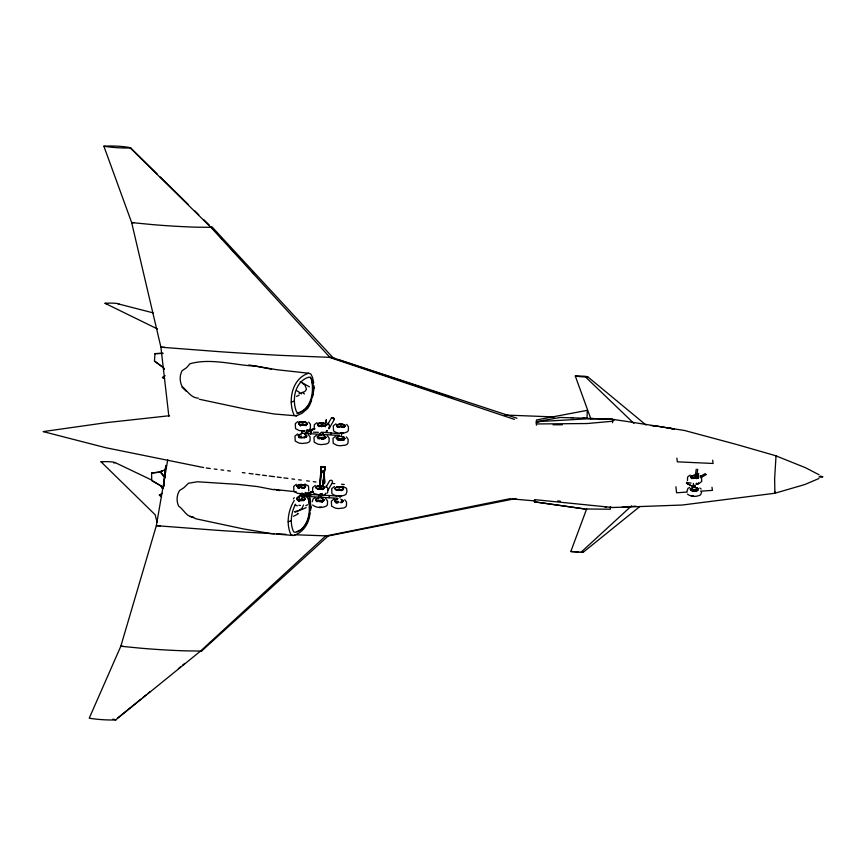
<?xml version="1.0" encoding="UTF-8"?>
<svg xmlns="http://www.w3.org/2000/svg" width="866" height="866" viewBox="0 0 866 866"><rect width="100%" height="100%" fill="white"/><g stroke="black" fill="none" stroke-linecap="round" stroke-linejoin="round"><path stroke-width="1.3" d="M43.343 431.56L106.475 422.63L169.541 415.712M43.343 431.647L105.511 447.657L203.597 467.553M339.634 435.49L301.639 433.216L301.779 430.997M301.92 500.483L302.115 492.873M309.108 494.518L311.024 494.995L305.189 492.429L305.373 493.404L303.674 495.872L306.228 495.688M307.831 433.13L305.276 433.314L307.841 432.567M304.323 496.164L303.685 495.32M305.925 433.595L305.936 433.043M307.224 495.309L307.181 493.252L313.265 491.617M307.268 493.696L309.097 494.778L309.043 496.965L309.573 496.835L309.627 494.648L307.906 493.306L313.048 491.985M314.878 428.789L308.783 430.424L310.71 431.95L310.656 434.137L311.24 431.82L309.519 430.478L314.65 429.157M322.563 434.461L322.704 432.253L339.678 433.758M328.993 427.349L328.961 428.822L334.005 420.042L334.049 418.57L332.674 417.661L331.299 418.191L327.51 424.784M329.123 497.755L329.264 495.536M333.897 419.599L333.93 418.386L332.836 417.564L331.743 417.899M612.121 507.454L534.506 499.617L534.452 501.869L585.091 508.991L610.324 509.219L610.389 506.729M536.411 425.206L536.465 419.956L587.256 410.343L587.051 418.3L591.034 418.624M612.533 422.77L612.63 419.036L587.408 418.819L536.498 421.699M686.5 483.239L693.634 486.919L686.5 483.239L686.673 482.286L686.619 483.044M693.298 487.222L693.395 483.347M319.933 485.371L321.08 466.525L324.837 467.488M320.106 484.787L321.08 466.525M301.682 431.485L301.639 433.216M313.178 384.147L313.351 381.441L313.654 382.772M320.128 485.404L321.34 466.547L320.204 485.945M341.659 435.111L341.702 433.39M340.046 497.918L340.089 496.186M164.172 369.208L163.089 367.422L154.451 361.046L154.971 353.653L162.981 353.209M164.67 474.362L164.865 471.808M163.836 486.237L163.999 484.17M163.739 486.411L164.41 478M164.28 480.738L165.752 465.399M325.995 422.608L326.157 419.913M326.19 422.619L326.33 419.869M310.115 404.465L307.722 408.427L302.05 413.277L296.432 415.853L294.148 415.279C287.642 401.034 291.842 378.366 308.621 373.224L310.894 374.058L312.572 377.489L313.557 382.48M309.985 513.083C309.227 522.956 303.371 532.828 293.368 535.48L291.095 534.907C285.867 524.298 288.075 510.291 294.267 500.472M323.732 472.522L321.448 472.013C324.923 469.415 324.653 474.146 321.448 472.013L321.373 471.028L321.243 472.371M323.971 473.778L324.534 483.347M321.557 471.039L323.873 471.169M322.715 485.75L324.945 466.763L323.094 484.96M322.931 484.949L324.815 467.283L321.362 466.731L324.772 466.936M322.845 485.545L324.945 466.763M313.893 389.386L313.903 385.597M313.773 390.404L312.442 396.552M308.751 491.011L308.512 486.021L304.767 484.029M687.019 491.152L688.005 488.294L689.737 487.417M164.897 477.447L164.821 478.01L160.026 471.559L164.562 470.097M701.612 491.985L700.594 494.865C696.643 496.997 690.992 497.052 687.442 494.118M312.117 501.836L313.2 498.816L315.051 497.874M698.407 483.347L698.483 482.784M310.591 510.258L311.024 507.324L309.822 498.719L309.844 502.432M695.387 475.153L696.275 469.177M696.849 475.239L697.736 469.264M165.081 469.978L165.677 467.488L165.774 468.668M775.113 491.953L774.897 493.241L682.365 505.019L622.167 507.205A267.064 49.189 -0.5 0 0 612.132 507.508L611.58 507.465M303.068 424.362L306.196 425L302.028 424.394L300.47 424.946L300.296 425.823M301.455 487.168L304.594 487.796L300.415 487.19L298.564 488.175M322.141 425.065L319.565 425.347L318.331 426.343L322.141 425.065L324.512 425.607L325.356 426.721M318.266 489.106L323.938 488.381A3.929 1.743 1.5 0 0 323.429 486.411L317.627 486.107A3.929 1.743 1.5 0 0 316.361 487.959L317.865 488.889L320.539 487.861L323.592 488.944M343.542 427.219L344.538 426.711A3.929 1.743 1.5 0 0 344.04 424.751L338.238 424.437A3.929 1.743 1.5 0 0 336.961 426.299L338.465 427.219L341.139 426.202L344.203 427.274M339.461 489.442L342.59 490.08L338.422 489.474L336.571 490.448M697.195 478.335L698.137 477.859A3.691 1.635 1.5 0 0 697.66 476.019L692.205 475.726A3.691 1.635 1.5 0 0 691.014 477.469L692.432 478.335L694.943 477.382L697.812 478.389M167.744 459.705L156.345 525.673L120.807 646.253L89.23 718.206A65.589 29.011 1.5 0 0 115.07 719.96L116.066 719.798L112.926 719.159M311.013 493.1L310.656 491.812L310.277 492.494M312.29 397.342L312.799 394.744M300.069 494.28L318.482 494.887M330.877 432.74L330.834 434.472M321.048 496.781L321.091 495.049L336.863 495.991M698.169 476.008L698.7 473.356M301.433 488.121L302.808 488.045M310.504 403.307L311.652 399.811M639.844 506.523L583.197 552.27L581.043 552.237A69.172 13.553 2.6 0 1 570.802 551.534L586.693 508.851M698.234 484.116L696.221 483.683M326.45 432.318L327.229 430.456M325.616 493.263L324.837 495.092L322.672 495.677M303.555 504.921L301.779 508.732L299.095 510.247M311.046 494.443L308.61 494.854M696.177 484.213L696.729 483.141M321.838 494.789L322.423 493.663M325.919 487.277L329.708 480.673L331.083 480.121L332.447 481.052L332.414 482.524L327.987 490.21M306.348 431.907L306.975 430.846M298.25 500.516L297.785 499.823L297.406 500.386M336.257 502.789L335.791 502.107L335.402 502.659M295.533 504.25C291.16 512.347 289.601 523.378 293.65 531.876L295.403 532.309L300.242 530.089M317.595 501.674L319.208 500.851M336.906 490.47L338.53 489.615M696.253 491.552L695.311 490.275M309.53 429.406L310.353 428.215L310.45 424.492L308.697 422.078M293.368 498.87L294.202 497.669M326.926 493.349L327.749 492.148L327.846 488.424L326.081 486.021M343.163 489.571L343.65 488.868L342.655 487.493L339.656 486.703L335.434 487.601L335.153 488.998L335.986 489.658M318.006 438.716L319.121 438.423M337.329 427.479L338.563 426.494L341.139 426.202M297.72 488.002L298.954 487.017L301.53 486.724M691.349 478.584L694.943 477.382M338.563 439.787L336.17 437.925L339.245 436.399A4.482 1.981 1.5 0 0 336.658 437.233L336.441 438.651L338.519 439.82L343.38 439.733L344.939 438.488L343.91 437.103L340.912 436.323M317.952 501.446L315.56 499.585L318.634 498.069A4.482 1.981 1.5 0 0 316.047 498.903L315.83 500.321L316.631 500.97L321.286 501.685L324.328 500.147L321.979 498.231M302.147 499.736L302.526 499.303L301.216 499.108M321.145 500.873L321.524 500.44L320.214 500.245M123.124 646.263L120.807 646.253L141.656 648.277A397.31 175.755 1.5 0 0 184.523 650.842L201.594 651.07L201.042 650.821M151.582 473.053L160.416 472.089L162.548 470.649L160.654 471.84L151.582 473.053L151.723 480.489L163.133 487.06M322.065 425.498L323.451 425.26M341.063 426.646L342.449 426.408M320.463 488.305L321.838 488.067M694.868 477.794L696.167 477.567M311.879 429.926L312.258 429.255L312.637 429.774M163.089 367.422L154.451 361.046M301.823 528.812C309.552 521.343 310.515 508.807 308.383 498.719M581.043 552.237L631.379 506.004M201.54 651.124L328.214 535.946L327.002 535.643M117.787 717.892L140.801 699.187M142.89 697.487L146.029 694.933M148.118 693.233L150.208 691.533M178.45 668.584L180.55 666.885M182.639 665.175L184.729 663.475M115.622 719.949L200.317 651.264L325.551 536.065L510.94 498.502M305.276 433.314L306.337 432.459M614.362 419.837L612.576 421.244L587.278 423.528L536.444 423.961L536.422 421.677L560.313 417.466L587.051 418.3M297.991 496.987L299.939 495.514M160.416 472.089L162.137 470.855M294.483 401.077L291.236 402.105M291.42 520.715L288.183 521.733M322.737 438.997L321.795 438.553L323.538 439.279M340.695 440.134L344.008 440.274M164.518 378.81L162.44 377.446L165.179 375.714M161.444 496.705L159.355 495.092L162.115 493.371M103.877 146.224A65.589 29.011 1.5 0 0 129.716 147.967L130.701 147.772L127.562 147.166A53.595 23.707 1.5 0 0 108.564 146.029L103.877 146.224L131.654 222.584L160.914 347.212L220.549 351.758A1696.646 750.541 1.5 0 0 281.45 355.406L332.782 357.474L212.408 227.336L211.261 227.054M294.57 534.744L328.214 535.946M700.724 476.224L705.325 473.54M700.691 477.783L706.45 474.427M297.2 531.962C309.801 526.301 312.594 508.991 307.571 497.387L305.839 496.748M695.441 491.065L696.827 491.206L692.172 490.957L695.831 490.838M297.255 514.458L293.466 516.277M338.13 440.48L339.689 440.004L339.007 440.274M298.521 501.013L300.21 499.714M304.875 424.805L305.514 424.47M323.072 425.65L324.512 425.607M342.07 426.797L343.51 426.743M303.273 487.612L303.901 487.277M321.47 488.456L322.91 488.413M341.269 489.885L341.908 489.55M695.809 477.935L697.162 477.891M343.726 427.317L345.263 426.072L345.058 425.347L341.258 423.896L337.036 424.805L336.755 426.202L338.909 427.339L337.74 426.906M304.118 487.839L305.655 486.595L305.449 485.869L301.649 484.419L298.51 484.776L296.876 486.107L299.257 487.959M323.126 488.987L324.653 487.731L324.447 487.006L320.658 485.61L316.426 486.465L316.144 487.861L316.988 488.521M697.368 478.433L698.624 476.571L695.052 475.218L691.079 476.062L690.819 477.372L692.8 478.541M305.752 505.701L307.603 504.737M303.143 423.929L299.712 424.654L298.965 424.026A3.929 1.743 1.5 0 1 300.242 422.164L306.034 422.478A3.929 1.743 1.5 0 1 306.542 424.437L302.537 425.314L299.733 424.632L300.47 424.946M320.539 487.861L317.108 488.586L321.611 489.301M339.537 489.009L336.105 489.723L335.358 489.095A3.929 1.743 1.5 0 1 336.636 487.244L342.438 487.547A3.929 1.743 1.5 0 1 342.936 489.517L338.931 490.394L336.138 489.712L336.863 490.026M297.98 421.482L295.295 423.615L295.533 428.616L299.279 430.597L305.081 430.911L302.277 430.997L304.464 430.943M316.978 422.619L314.304 424.751L314.206 428.486M297.655 433.931L294.981 436.074L295.219 441.065L298.965 443.056L301.953 443.489L307.354 442.894L309.205 441.941L310.039 440.74L310.136 437.016L308.372 434.613M335.976 423.755L333.302 425.899L333.54 430.889C337.307 434.05 343.326 433.985 347.526 431.69L348.359 430.489L348.457 426.765L346.692 424.362M316.653 435.068L313.979 437.211L314.217 442.201L317.963 444.193L320.961 444.626L326.363 444.031L328.203 443.078L329.037 441.887L329.134 438.153L327.37 435.75M335.662 436.215L332.977 438.348L333.215 443.338L336.961 445.33L339.959 445.763L345.361 445.178L347.212 444.215L348.035 443.024L348.132 439.3L346.378 436.886M296.367 484.278L293.693 486.421L293.931 491.412L297.666 493.404L303.479 493.707L300.664 493.793L302.851 493.739M315.365 485.415L312.691 487.558L312.594 491.282M334.373 486.551L331.689 488.695L331.927 493.685C335.705 496.857 341.724 496.781 345.924 494.486L346.974 491.455L346.519 488.294L342.774 486.302M334.049 499.011L331.375 501.143L331.613 506.145L335.358 508.136L338.346 508.569L343.748 507.974L345.599 507.021L346.432 505.82L346.53 502.096L344.765 499.693M690.083 475.077L687.572 477.09L687.474 480.587M162.472 488.77L160.914 485.956L162.884 488.565L160.914 485.956L151.723 480.489M343.672 427.187L344.744 426.646L345.025 425.238L342.904 424.199L339.569 423.994L336.484 425.585L338.866 427.436M323.061 488.846L324.133 488.305L324.414 486.909L320.658 485.555L316.361 486.562L316.079 487.991L316.913 488.608M697.314 478.303L698.743 477.144L697.801 475.856L693.45 475.304L690.559 476.798L692.843 478.443M338.768 427.306L340.132 426.819M319.446 438.499L320.821 438.055M299.16 487.829L300.524 487.341M318.158 488.965L319.522 488.478M298.813 501.089L300.08 500.526L298.683 500.916M692.703 478.411L693.991 477.956M692.389 490.643L694.5 490.156M692.367 491.509L694.467 491.065M299.084 395.221L296.529 396.379M818.976 478.487L804.828 484.527L774.897 493.241L774.637 478.541L776.033 455.895L805.467 467.705L819.117 474.795M295.111 512.207L306.174 507.66M326.146 431.3L326.991 430.965M312.258 429.255L312.225 430.434M299.116 393.64L304.713 391.638L306.51 389.299L304.951 385.099L302.353 383.183M296.908 413.667C311.316 409.672 314.401 391.843 311.446 379.091M695.376 474.059L696.989 474.157M302.137 424.535L300.61 425.78M321.134 425.671L319.522 426.527L320.723 426.213M325.205 426.137L323.873 425.942M304.334 495.612L306.239 495.135M294.505 511.676L297.98 510.843M695.636 490.957L698.039 490.145L698.31 488.803A4.211 1.862 1.5 0 0 694.738 487.482L697.487 488.197L698.429 489.485L696.989 490.643L694.012 490.957L691.252 490.329L690.245 489.03L693.114 487.536L690.31 489.03L691.22 490.34L694.034 490.99M323.213 426.505L325.768 425.639L326.06 424.21L322.271 422.803L319.11 423.117L317.595 424.34L318.591 425.726L321.513 426.537L325.54 425.574A3.929 1.743 1.5 0 0 325.042 423.615L319.24 423.301A3.929 1.743 1.5 0 0 317.963 425.163L321.535 426.451M321.448 472.013L323.83 471.515M342.124 490.124L337.264 490.243M696.762 483.942L699.198 483.434L701.72 481.409L701.492 476.711L700.15 475.65M301.812 436.919L300.199 437.731L301.682 437.731M320.236 435.262L317.173 436.789L319.522 438.672M339.818 439.192L338.303 440.393M338.205 501.988L336.593 502.81L338.076 502.81M328.117 536L515.963 498.513M303.901 437.741L306.456 436.908L306.737 435.479L304.594 434.299L306.867 436.204L305.341 437.438L302.202 437.741L299.203 437.049L298.175 435.652L298.651 434.959A4.482 1.981 1.5 0 1 301.216 434.093L298.24 435.652L300.556 437.514M304.745 494.464L306.889 494.161M653.148 425.801L654.317 425.758M635.85 506.155L622.167 507.205M308.48 431.604L310.721 431.398L307.733 429.763M818.955 477.036L822.7 476.744L820.362 476.116M306.358 425.585L305.384 425.206M687.193 492.072L676.573 492.786L675.913 486.757M700.464 491.174L712.415 490.373L711.982 487.244M694.521 490.015L693.32 489.647L694.597 489.604M154.971 353.653L162.776 353.415M536.411 422.002L538.966 421.926M553.093 424.773L562.24 424.773M321.199 438.889L322.866 438.845L321.167 438.91M340.208 440.025L343.347 439.722L344.874 438.488L343.867 437.114L340.944 436.356M321.578 489.193L318.298 488.998M300.599 500.548L303.771 500.256L305.33 499.011L305.135 498.286L302.981 497.095L305.265 499.011L303.739 500.245L300.556 500.57L296.757 499.195L297.049 497.766A4.482 1.981 1.5 0 1 299.604 496.889L296.627 498.448L298.954 500.31M319.597 501.685L322.737 501.382L324.263 500.147L321.946 498.264M308.339 494.854L310.764 494.843M133.959 222.594L131.654 222.584L152.503 224.608A397.31 175.755 1.5 0 0 195.359 227.173L212.408 227.336M313.297 432.188L318.396 432.318M164.908 347.342L160.914 347.212L168.859 416.33M160.34 525.803L156.345 525.673L215.97 530.219A1696.646 750.541 1.5 0 0 274.349 533.737M504.532 415.02L554.478 416.947M570.683 417.564L573.379 417.672M582.829 418.029L585.535 418.137M575.295 376.06A69.172 45.562 -0.1 0 0 585.535 376.981L587.689 376.786L585.622 376.342A64.311 42.369 -0.1 0 0 575.295 376.06L590.774 418.657M276.882 533.867L285.737 534.311M323.678 467.218L321.438 467.283M300.026 496.012L338.032 498.286M557.661 500.981L560.291 501.154M581.671 552.086L583.197 552.27M296.432 415.853L274.143 413.98L246.063 409.207L199.321 399.248M293.368 535.48L271.08 533.608L243.01 528.834L196.257 518.875L190.055 516.223M332.143 483.445L334.828 483.672M341.561 484.256L344.246 484.484M512.391 498.968L535.264 500.938M820.286 476.527L822.7 476.744M308.621 373.224L276.882 369.728L248.813 364.943M273.818 489.355L296.302 491.823M330.942 357.106L516.937 418.267M206.26 467.986L210.276 468.506M214.292 469.015L216.965 469.361M220.982 469.87L223.666 470.206M227.671 470.725L230.356 471.061M242.393 472.598L245.078 472.944M249.094 473.453L253.099 473.973M255.784 474.308L259.8 474.828M262.474 475.163L266.49 475.672M269.164 476.019L274.522 476.701M277.196 477.047L281.212 477.556M283.886 477.902L287.902 478.411M291.918 478.92L294.592 479.266M298.608 479.775L301.281 480.121M306.64 480.803L309.314 481.15M313.33 481.658L316.003 481.994M276.211 490.048L279.675 490.589M691.1 483.044L686.727 482.589M584.734 508.991L534.376 501.793M604.869 506.859L606.211 507.054M654.956 425.856L651.633 425.542A7.231 1.938 8.5 0 0 651.167 425.693M300.87 425.163L305.73 425.044L307.257 423.799L304.908 421.915L300.112 421.98L299.041 422.521L298.759 423.929L302.526 425.293L306.737 424.362L307.029 422.965L304.864 421.872L300.047 422.034L298.489 423.312L299.517 424.676M693.774 496.359L691.793 496.066L693.644 496.337M337.307 490.134L342.059 489.983L343.142 489.442L343.423 488.045L341.258 486.952L336.441 487.114L334.882 488.381L335.911 489.745M319.522 494.951L314.358 493.696L312.929 492.548M298.857 505.268L300.47 505.506M654.382 425.715L655.649 425.953M694.835 477.935L696.719 478.617M341.042 426.786L343.033 427.523M322.033 425.65L324.036 426.386M303.035 424.513L305.124 425.628M321.697 438.986L323.245 439.376M339.429 489.593L341.518 490.708M320.431 488.456L322.52 489.571M301.433 487.32L303.425 488.045M655.226 425.845L656.374 426.072M340.793 439.69L342.102 439.896M656.114 425.975L657.164 426.191M657.023 426.126L669.472 428.183M667.166 427.75L670.739 428.356M670.165 428.302L674.289 429.146M670.814 428.421L673.044 429.081M271.578 369.208L255.979 366.177C234.285 365.225 211.131 357.788 189.957 363.752L186.623 367.649L182.087 370.745C179.403 375.66 179.663 381.874 182.239 386.788C187.608 390.793 190.769 397.949 198.325 398.133M274.111 489.799L257.603 486.595L238.053 484.386L197.47 481.767L188.42 483.25L184.122 487.558L179.587 490.47C176.642 495.071 176.296 501.165 178.623 506.09C184.036 509.684 186.342 517.099 193.735 517.229M340.717 439.17L342.806 440.318M321.719 438.034L323.711 438.802M157.482 328.972L105.057 303.317A61.334 58.054 15.2 0 1 115.47 303.306A13.109 12.405 15.2 0 1 119.302 304.172L153.109 312.853M695.29 491.184L695.961 491.39M331.516 357.463L335.358 358.751M337.913 359.596L423.701 388.217M431.376 390.783L453.145 398.035M514.426 419.404L330.119 357.604L211.163 227.585L130.268 147.956M337.394 439.3L338.119 439.56M319.554 438.651L317.432 437.514L317.725 436.118A4.482 1.981 1.5 0 1 320.214 435.23M299.3 487.861L296.984 485.999L299.95 484.516L303.295 484.722L305.417 485.761L305.135 487.168L302.58 488.056L304.929 487.233A3.929 1.743 1.5 0 0 304.431 485.274L298.629 484.96A3.929 1.743 1.5 0 0 297.352 486.822L298.857 487.742M303.555 437.059L304.713 437.655M339.948 502.139L341.107 502.735M320.95 500.992L322.206 501.988M301.953 499.855L303.197 500.84M691.739 478.043L692.919 478.465M341.734 440.134L342.535 440.426M298.131 487.428L299.387 487.883M295.035 505.019L297.352 505.852M310.634 377.749L308.902 377.121C294.689 381.354 291.506 400.244 296.713 412.248L298.467 412.681C312.875 408.514 315.884 389.224 310.472 377.1M306.889 430.456L306.791 429.872L306.965 431.398M318.71 425.791L319.467 426.083M321.492 501.555L322.553 501.977M157.06 522.122L155.133 514.74L101.008 461.784A61.334 50.596 9.2 0 1 111.4 461.859A13.109 10.814 9.2 0 1 115.243 462.639L151.669 480.045M162.44 377.446L164.497 378.594M300.199 381.625L309.422 386.842M296.897 390.75L299.279 392.201M159.355 495.092L161.433 496.499M302.461 392.46L304.431 393.943M324.88 438.553L324.198 438.023L323.559 438.358L324.068 438.759M304.269 500.212L303.587 499.682L302.948 500.028L303.457 500.418M699.804 487.98L701.146 489.052M327.694 423.225L329.123 424.362L329.578 427.523M325.768 498.556L327.521 500.959L327.435 504.683L326.601 505.885C322.401 508.201 316.382 508.115 312.604 505.008M587.624 376.699L645.982 425M182.12 387.232L186.374 391.41M585.535 376.981L633.869 423.387M130.333 147.61L157.309 174.088M160.199 176.924L188.139 204.354M194.882 210.979L198.736 214.757M203.553 219.488L209.334 225.16M312.117 429.384L312.106 430.099M160.026 471.559L165.168 477.025M212.17 228.05L216.716 233.008M220.343 236.981L222.161 238.962M230.334 247.893L234.881 252.85M252.136 271.707L253.954 273.688M309.368 507.606L309.844 508.429L311.132 507.573L310.753 506.686M312.431 387.979L312.907 388.802L314.196 387.946L313.817 387.059M163.328 367.184L164.248 369.132M776.586 456.544L776.315 455.895L736.035 444.323L684.584 430.499L624.364 421.06A267.064 238.085 5.8 0 1 614.384 419.566L607.109 419.047A209.55 1.862 1.9 0 1 590.709 418.473A231.568 2.057 1.9 0 1 593.123 418.549M309.508 497.116L310.245 500.862M712.675 460.203L713.097 463.472L677.364 461.838L676.876 458.103M324.198 473.67L324.837 482.373M323.916 472.76L324.512 481.453M323.852 473.399L323.981 476.246M324.155 478.736L324.49 483.715M570.802 551.534A64.311 12.6 2.6 0 1 578.553 551.891M297.374 513.332A32.388 14.321 1.5 0 1 298.456 513.744M115.243 462.639A13.109 10.814 9.2 0 1 113.663 462.899M102.718 462.087A61.334 50.596 9.2 0 1 101.008 461.784M107.633 303.793A61.334 58.054 15.2 0 1 105.057 303.317M119.302 304.172A13.109 12.405 15.2 0 1 118.35 304.377M299.311 393.045A32.388 14.321 1.5 0 1 301.53 393.846M321.827 437.438L323.137 437.644L321.827 437.438M340.825 438.586L342.135 438.781L340.825 438.586M323.419 433.898L321.524 435.446L319.749 433.682L321.611 432.156L323.419 433.898M318.699 495.32L318.645 497.669L321.254 497.831L321.308 495.482L318.699 495.32M693.46 485.252L693.417 486.909L695.257 487.017L695.301 485.361L693.46 485.252M300.123 437.287L299.008 437.579L300.123 437.287M317.508 501.219L316.404 501.522L317.508 501.219M326.19 424.816L324.663 426.05L321.524 426.429L318.515 425.812L317.486 424.448L319.045 423.182L322.26 422.76L325.194 423.442L326.19 424.816M325.941 437.352L324.382 438.597L325.876 437.341L323.592 435.436L325.941 437.352M343.337 501.284L341.767 502.54L343.131 500.559L340.988 499.379L343.261 501.284M335.045 500.039L334.763 501.468L336.906 502.616L334.633 500.732L337.632 499.206A4.482 1.981 1.5 0 0 335.045 500.039M695.853 489.799L696.849 490.156L695.853 489.799M305.189 436.886L304.561 437.222L305.882 437.417L305.189 436.886M343.196 439.159L342.557 439.506L343.878 439.69L343.196 439.159M322.585 500.829L321.957 501.165L323.278 501.349L322.585 500.829M341.583 501.966L340.955 502.302L342.276 502.496L341.583 501.966M692.692 490.264L691.371 490.286L692.692 490.264M301.433 436.345L300.242 436.594L301.433 436.345M320.431 437.482L319.251 437.731L320.431 437.482M339.44 438.618L338.249 438.867L339.44 438.618M299.831 499.141L298.64 499.39L299.831 499.141M318.829 500.277L317.638 500.526L318.829 500.277M337.827 501.425L336.636 501.663L337.827 501.425M343.088 433.184L340.284 433.271L343.088 433.184M341.475 495.991L338.671 496.077L341.475 495.991M321.535 507.379L319.208 507.411L321.535 507.379M321.448 494.15L319.792 494.183L321.481 494.183"/></g></svg>
